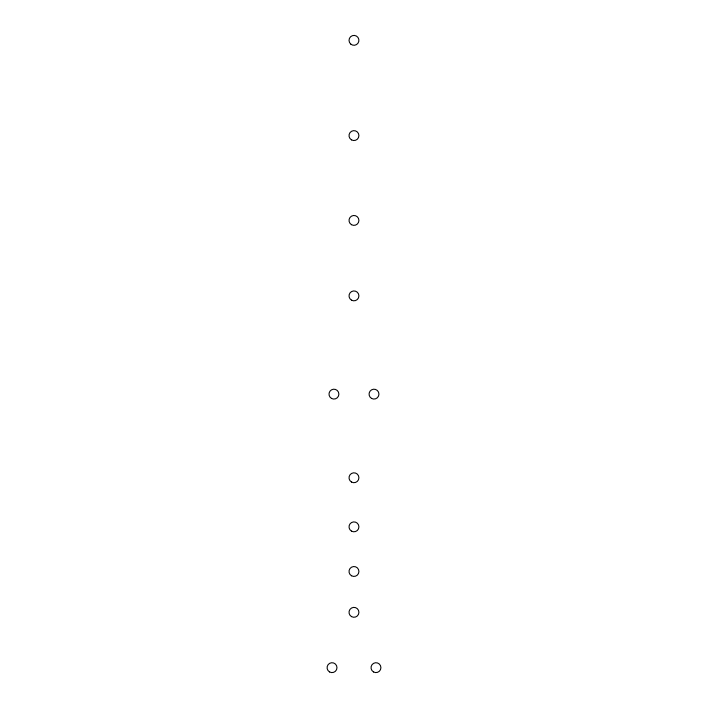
<?xml version="1.0" encoding="UTF-8"?>
<svg xmlns="http://www.w3.org/2000/svg" width="708" height="708" viewBox="0 0 708 708"><rect width="100%" height="100%" fill="white"/><g stroke="black" fill="none" stroke-linecap="round" stroke-linejoin="round"><path stroke-width="1.06" d="M329.521 671.919A4.938 4.938 0 0 0 336.973 667.697A4.938 4.938 0 0 0 329.592 663.361A4.938 4.938 0 0 0 329.521 671.919M350.708 44.055A4.938 4.938 0 0 0 358.814 41.303A4.938 4.938 0 0 0 352.38 35.665A4.938 4.938 0 0 0 350.708 44.055M351.495 139.874A4.938 4.938 0 0 0 358.912 135.591A4.938 4.938 0 0 0 351.495 131.307A4.938 4.938 0 0 0 351.495 139.874M351.495 224.702A4.938 4.938 0 0 0 358.912 220.418A4.938 4.938 0 0 0 351.495 216.144A4.938 4.938 0 0 0 351.495 224.702M351.495 300.157A4.938 4.938 0 0 0 358.912 295.882A4.938 4.938 0 0 0 351.495 291.599A4.938 4.938 0 0 0 351.495 300.157M331.468 398.409A4.938 4.938 0 0 0 338.875 394.135A4.938 4.938 0 0 0 331.468 389.851A4.938 4.938 0 0 0 331.468 398.409M371.532 398.409A4.938 4.938 0 0 0 378.939 394.135A4.938 4.938 0 0 0 371.532 389.851A4.938 4.938 0 0 0 371.532 398.409M351.495 482.033A4.938 4.938 0 0 0 358.912 477.758A4.938 4.938 0 0 0 351.495 473.475A4.938 4.938 0 0 0 351.495 482.033M351.495 616.606A4.938 4.938 0 0 0 358.912 612.323A4.938 4.938 0 0 0 351.495 608.039A4.938 4.938 0 0 0 351.495 616.606M373.505 671.936A4.938 4.938 0 0 0 380.913 667.662A4.938 4.938 0 0 0 373.505 663.378A4.938 4.938 0 0 0 373.505 671.936M351.495 531.124A4.938 4.938 0 0 0 358.912 526.841A4.938 4.938 0 0 0 351.495 522.566A4.938 4.938 0 0 0 351.495 531.124M351.495 575.763A4.938 4.938 0 0 0 358.912 571.48A4.938 4.938 0 0 0 351.495 567.197A4.938 4.938 0 0 0 351.495 575.763"/></g></svg>
